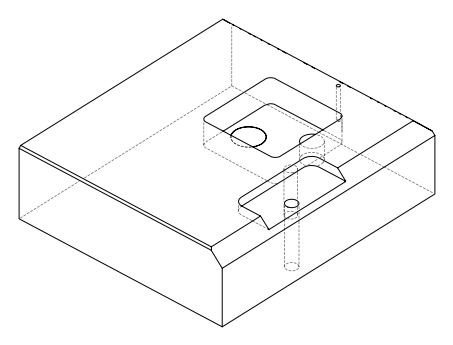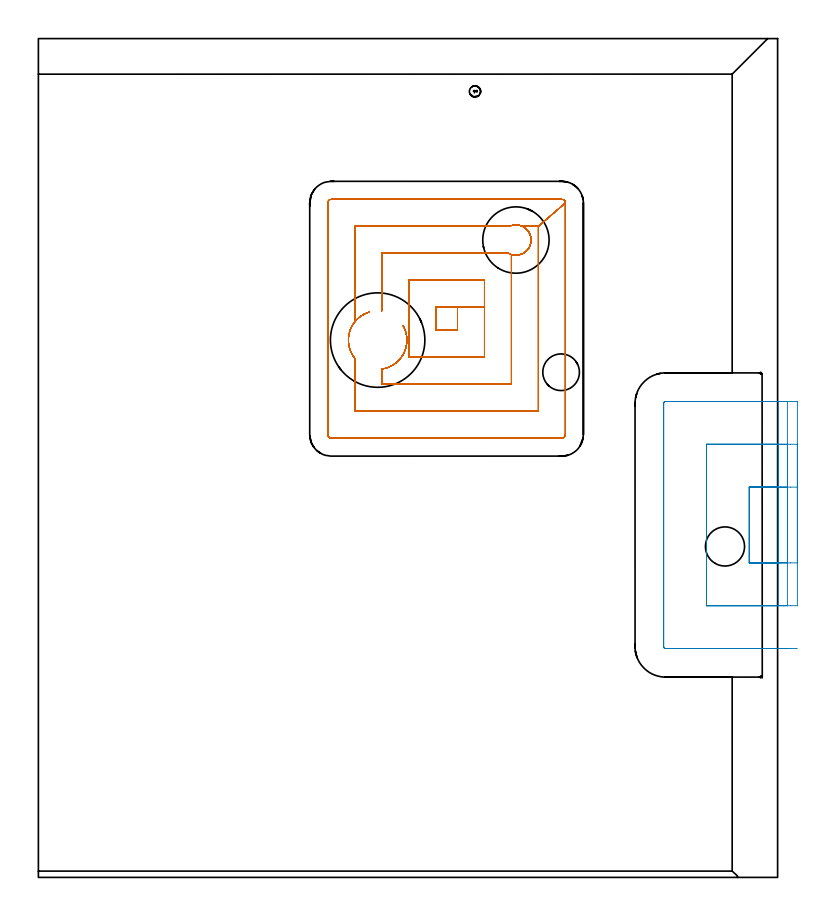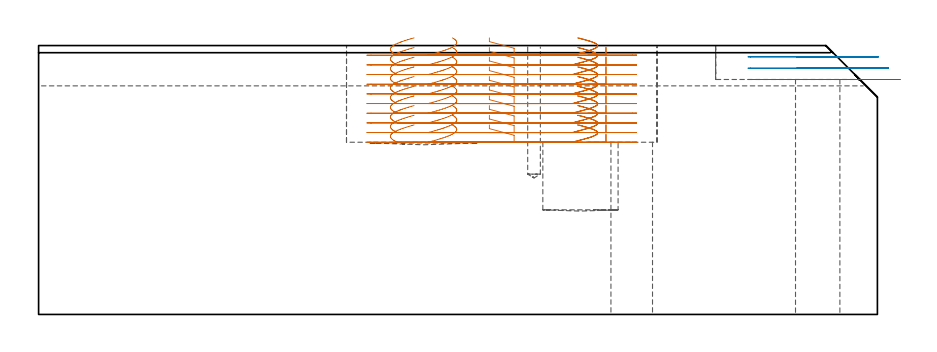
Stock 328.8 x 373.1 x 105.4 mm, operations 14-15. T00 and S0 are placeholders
(PLAN: 15 operations, 10 tool changes, 70.6 min)
(1 SPOT_DRILL | STEP1HOLE | NXT0321_9005460120000 | 0.03 min | 1429 mm3)
(2 SPOT_DRILL_1 | STEP1HOLE_1 | NXT0321_9005460120000 | 0.04 min | 4197 mm3)
(3 SPOT_DRILL_2 | STEP1POCKET | NXT0321_9005460120000 | 0.03 min | 0 mm3)
(4 DRILL_THROUGH_HOLE_INTO_CENTER | STEP1HOLE | NXT0301_065 | 0.39 min | 6385 mm3)
(5 DRILL_TO_ENLARGE_THROUGH_HOLE | STEP1HOLE | UGT0301_245 | 0.41 min | 17212 mm3)
(6 DRILL_THROUGH_HOLE_INTO_CENTER_1 | STEP1HOLE_1 | NXT0301_065 | 0.3 min | 4689 mm3)
(7 DRILL_TO_ENLARGE_THROUGH_HOLE_1 | STEP1HOLE_1 | UGT0301_287 | 0.31 min | 13071 mm3)
(8 DRILL_BLIND_HOLE_INTO_CENTER | STEP1POCKET | UGT0301_445 | 0.22 min | 985 mm3)
(9 INDEXABLE_INSERT_DRILL_BLIND_HOLE_FROM_SOLID | STEP1POCKET_1 | NXT0302_030 | 0.13 min | 44090 mm3)
(10 INDEXABLE_INSERT_DRILL_BLIND_HOLE_FROM_SOLID_1 | STEP1POCKET_2 | NXT0302_036 | 0.02 min | 53187 mm3)
(11 AREA_MILL | FG_CHAMFER_SURFACE | UGT0205_001 | 18.62 min | 74651 mm3)
(12 AREA_MILL_1 | FG_CHAMFER_SURFACE_1 | UGT0205_001 | 15.48 min | 39193 mm3)
(13 AREA_MILL_2 | FG_CHAMFER_SURFACE_2 | UGT0205_001 | 2.64 min | 1209 mm3)
(14 MILL_RECTANGULAR_POCKET | POCKET_RECTANGULAR_STRAIGHT | NXT0201_012 | Follow Part, ap 4, ae 75% | 28.42 min | 474435 mm3)
(15 MILL_SLOT | SLOT_PARTIAL_RECTANGULAR | UGT0201_109 | Follow Part, ap 6.35, ae 75% | 3.58 min | 86946 mm3)
(TOOL NXT0321_9005460120000 | NC Spot Drill, 142deg, 12mm, Carbide, Uncoated | D12 PA142 FL30 Z2)
(TOOL NXT0301_065 | Carbide Drill 9.4mm [860.1-0940-075A1-MM 2214] | D9.4 PA140 FL98 Z2)
(TOOL UGT0301_245 | Twist Drill 17.4 mm | D17.4 PA118 FL130 Z2)
(TOOL UGT0301_287 | Twist Drill 16.3 mm | D16.3 PA118 FL125 Z2)
(TOOL UGT0301_445 | Carbide Drill 5.0 mm | D5 PA118 FL52 Z2)
(TOOL NXT0302_030 | Index. Insert Drill 29.5mm [880-D2950L32-03] | D29.5 PA176 FL89 Z2)
(TOOL NXT0302_036 | Index. Insert Drill 42mm [880-D4200L50-05] | D42 PA176 FL210 Z2)
(TOOL UGT0205_001 | Chamfer Mill 20 x 3 x 45 deg. | D20 FL50 Z2)
(TOOL NXT0201_012 | ENDMILL 16mm [2P460-1600-NA 1630] | D16 FL38 Z6)
(TOOL UGT0201_109 | End Mill 25.4 mm | D25.4 FL25 Z2)
(OP 14 MILL_RECTANGULAR_POCKET)
G17 G21 G94 G90
T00 M6
G54
G17 G0 G90 X211.679 Y290.205 S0 M3
G43 Z115.403 H1
Z108.403
G94 G1 X212.519 Y290.254 Z108.178 F250.
X213.522 Y290.161 Z107.908
X214.5 Y289.921 Z107.638
X215.432 Y289.538 Z107.368
X215.751 Y289.355 Z107.27
X216.07 Y289.172 Z107.171
X216.879 Y288.556 Z106.898
X217.587 Y287.826 Z106.626
X218.177 Y286.998 Z106.354
X218.636 Y286.091 Z106.081
X218.955 Y285.125 Z105.809
X219.125 Y284.122 Z105.536
X219.143 Y283.106 Z105.264
X219.009 Y282.098 Z104.991
X218.725 Y281.121 Z104.719
X218.578 Y280.784 Z104.62
X218.429 Y280.448 Z104.522
X217.917 Y279.602 Z104.257
X217.288 Y278.839 Z103.992
X216.555 Y278.176 Z103.727
X215.733 Y277.627 Z103.462
X214.84 Y277.204 Z103.197
X213.895 Y276.914 Z102.932
X212.918 Y276.766 Z102.668
X211.929 Y276.761 Z102.403
X210.95 Y276.9 Z102.138
X210.596 Y276.998 Z102.039
X210.24 Y277.097 Z101.94
X209.451 Y277.421 Z101.712
X209.128 Y277.6 Z101.613
X152.7 F500.
Y251.873
G0 X211.242 Y276.859 Z108.403
G1 X211.929 Y276.761 Z108.217 F250.
X212.918 Y276.766 Z107.952
X213.895 Y276.914 Z107.687
X214.84 Y277.204 Z107.422
X215.733 Y277.627 Z107.158
X216.555 Y278.176 Z106.893
X217.288 Y278.839 Z106.628
X217.917 Y279.602 Z106.363
X218.429 Y280.448 Z106.098
X218.578 Y280.784 Z106.
X218.725 Y281.121 Z105.901
X219.009 Y282.098 Z105.629
X219.143 Y283.106 Z105.356
X219.125 Y284.122 Z105.084
X218.955 Y285.125 Z104.811
X218.636 Y286.091 Z104.539
X218.177 Y286.998 Z104.266
X217.587 Y287.826 Z103.994
X216.879 Y288.556 Z103.721
X216.07 Y289.172 Z103.449
X215.751 Y289.355 Z103.35
X215.432 Y289.538 Z103.252
X214.547 Y289.905 Z102.995
X213.619 Y290.144 Z102.738
X212.667 Y290.249 Z102.482
X211.709 Y290.219 Z102.225
X210.765 Y290.054 Z101.968
X209.854 Y289.757 Z101.711
X209.522 Y289.6 Z101.613
X140.7 F500.
Y247.055
G0 X162.202 Y245.428 Z108.403
G1 X162.768 Y244.325 Z108.071 F250.
X163.261 Y243.05 Z107.705
X163.618 Y241.731 Z107.338
X163.835 Y240.381 Z106.972
X163.908 Y239.016 Z106.606
X163.838 Y237.65 Z106.24
X163.625 Y236.3 Z105.873
X163.272 Y234.979 Z105.507
X162.781 Y233.703 Z105.141
X162.16 Y232.485 Z104.774
X161.414 Y231.339 Z104.408
X160.552 Y230.278 Z104.042
X159.583 Y229.313 Z103.675
X158.519 Y228.456 Z103.309
X157.37 Y227.714 Z102.943
X156.918 Y227.478 Z102.806
X156.466 Y227.242 Z102.669
X155.411 Y226.799 Z102.363
X154.321 Y226.45 Z102.056
X153.205 Y226.198 Z101.749
X152.7 Y226.128 Z101.613
Y219.4 F500.
X210.4
Y277.055
G0 X147.179 Y251.461 Z108.403
G1 X145.969 Y251.038 Z108.06 F250.
X144.746 Y250.461 Z107.697
X143.59 Y249.76 Z107.335
X142.513 Y248.942 Z106.973
X142.136 Y248.599 Z106.836
X141.759 Y248.255 Z106.699
X140.809 Y247.208 Z106.32
X139.978 Y246.064 Z105.942
X139.276 Y244.837 Z105.563
X138.712 Y243.541 Z105.184
X138.291 Y242.191 Z104.805
X138.019 Y240.804 Z104.427
X137.899 Y239.396 Z104.048
X137.932 Y237.982 Z103.669
X138.119 Y236.581 Z103.29
X138.456 Y235.208 Z102.911
X138.624 Y234.726 Z102.775
X138.792 Y234.245 Z102.638
X139.24 Y233.234 Z102.342
X139.772 Y232.265 Z102.046
X140.384 Y231.345 Z101.749
X140.7 Y230.945 Z101.613
Y207.4 F500.
X222.4
Y289.6
X215.281
G0 X176.7 Y248.842 Z108.403
G1 Y243.4 Z106.945 F250.
X186.4 Z104.346
Y253.6 Z101.613
X176.7 F500.
Y243.4
X186.4
Y253.6
X198.4
Y265.6
X164.7
Y231.4
X198.4
Y253.6
G0 Z115.403
X222.4 Y289.6
Z104.613
G1 Z101.613 F250.
X234.4 Y300. F500.
G3 X232.8 Y301.6 R1.6
G1 X130.3
G3 X128.7 Y300. R1.6
G1 Y197.
G3 X130.3 Y195.4 R1.6
G1 X232.8
G3 X234.4 Y197. R1.6
G1 Y300.
G3 X234.098 Y300.936 R1.6
G0 X211.679 Y290.204 Z104.613
G1 X212.519 Y290.253 Z104.387 F250.
X213.522 Y290.16 Z104.118
X214.5 Y289.92 Z103.848
X215.432 Y289.538 Z103.578
X215.751 Y289.355 Z103.479
X216.07 Y289.172 Z103.381
X216.879 Y288.556 Z103.108
X217.587 Y287.826 Z102.836
X218.177 Y286.998 Z102.563
X218.636 Y286.091 Z102.291
X218.955 Y285.125 Z102.018
X219.125 Y284.122 Z101.746
X219.143 Y283.106 Z101.473
X219.009 Y282.098 Z101.201
X218.725 Y281.121 Z100.929
X218.578 Y280.784 Z100.83
X218.429 Y280.448 Z100.731
X217.917 Y279.602 Z100.466
X217.288 Y278.839 Z100.202
X216.555 Y278.176 Z99.937
X215.733 Y277.627 Z99.672
X214.84 Y277.204 Z99.407
X213.895 Y276.914 Z99.142
X212.918 Y276.766 Z98.877
X211.929 Y276.761 Z98.612
X210.95 Y276.9 Z98.348
X210.596 Y276.998 Z98.249
X210.264 Y277.09 Z98.157
X209.451 Y277.421 Z97.921
X209.128 Y277.6 Z97.823
X152.7 F500.
Y251.872
G0 X211.239 Y276.859 Z104.613
G1 X211.929 Y276.761 Z104.426 F250.
X212.918 Y276.766 Z104.161
X213.895 Y276.914 Z103.896
X214.84 Y277.204 Z103.631
X215.733 Y277.627 Z103.366
X216.555 Y278.176 Z103.102
X217.288 Y278.839 Z102.837
X217.917 Y279.602 Z102.572
X218.429 Y280.448 Z102.307
X218.578 Y280.784 Z102.208
X218.725 Y281.121 Z102.11
X219.009 Y282.098 Z101.837
X219.143 Y283.106 Z101.565
X219.125 Y284.122 Z101.292
X218.955 Y285.125 Z101.02
X218.636 Y286.091 Z100.748
X218.177 Y286.998 Z100.475
X217.587 Y287.826 Z100.203
X216.879 Y288.556 Z99.93
X216.07 Y289.172 Z99.658
X215.751 Y289.355 Z99.559
X215.432 Y289.538 Z99.461
X214.547 Y289.905 Z99.204
X213.62 Y290.143 Z98.947
X212.668 Y290.248 Z98.691
X211.711 Y290.218 Z98.434
X210.768 Y290.053 Z98.178
X209.857 Y289.757 Z97.921
X209.524 Y289.6 Z97.823
X140.7 F500.
Y247.055
G0 X162.206 Y245.43 Z104.613
G1 X162.835 Y244.174 Z104.236 F250.
X163.328 Y242.84 Z103.855
X163.673 Y241.46 Z103.474
X163.866 Y240.051 Z103.093
X163.903 Y238.629 Z102.712
X163.869 Y238.12 Z102.575
X163.834 Y237.611 Z102.439
X163.618 Y236.266 Z102.074
X163.262 Y234.95 Z101.708
X162.771 Y233.679 Z101.343
X162.149 Y232.467 Z100.978
X161.404 Y231.326 Z100.613
X160.543 Y230.269 Z100.248
X159.577 Y229.308 Z99.883
X158.515 Y228.453 Z99.517
X157.37 Y227.714 Z99.152
X156.918 Y227.478 Z99.016
X156.466 Y227.242 Z98.879
X155.411 Y226.799 Z98.572
X154.321 Y226.45 Z98.266
X153.205 Y226.198 Z97.959
X152.7 Y226.128 Z97.823
Y219.4 F500.
X210.4
Y277.055
G0 X147.183 Y251.449 Z104.613
G1 X146.18 Y251.121 Z104.33 F250.
X144.878 Y250.529 Z103.947
X143.648 Y249.799 Z103.563
X142.507 Y248.937 Z103.18
X141.848 Y248.327 Z102.939
X141.482 Y247.971 Z102.803
X140.588 Y246.928 Z102.435
X139.809 Y245.795 Z102.066
X139.154 Y244.587 Z101.698
X138.631 Y243.317 Z101.33
X138.244 Y241.999 Z100.962
X137.998 Y240.647 Z100.594
X137.896 Y239.277 Z100.226
X137.939 Y237.903 Z99.857
X138.126 Y236.542 Z99.489
X138.456 Y235.208 Z99.121
X138.624 Y234.726 Z98.984
X138.792 Y234.245 Z98.848
X139.24 Y233.234 Z98.552
X139.772 Y232.265 Z98.255
X140.384 Y231.345 Z97.959
X140.7 Y230.945 Z97.823
Y207.4 F500.
X222.4
Y289.6
X215.281
G0 X176.7 Y248.842 Z104.613
G1 Y243.4 Z103.155 F250.
X186.4 Z100.556
Y253.6 Z97.823
X176.7 F500.
Y243.4
X186.4
Y253.6
X198.4
Y265.6
X164.7
Y231.4
X198.4
Y253.6
G0 Z115.403
X222.4 Y289.6
Z100.823
G1 Z97.823 F250.
X234.4 Y300. F500.
G3 X232.8 Y301.6 R1.6
G1 X130.3
G3 X128.7 Y300. R1.6
G1 Y197.
G3 X130.3 Y195.4 R1.6
G1 X232.8
G3 X234.4 Y197. R1.6
G1 Y300.
G3 X234.098 Y300.936 R1.6
G0 X211.679 Y290.204 Z100.823
G1 X212.519 Y290.253 Z100.597 F250.
X213.522 Y290.16 Z100.327
X214.5 Y289.92 Z100.057
X215.432 Y289.538 Z99.787
X215.751 Y289.355 Z99.689
X216.07 Y289.172 Z99.59
X216.879 Y288.556 Z99.318
X217.587 Y287.826 Z99.045
X218.177 Y286.998 Z98.773
X218.636 Y286.091 Z98.501
X218.955 Y285.125 Z98.228
X219.125 Y284.122 Z97.956
X219.143 Y283.106 Z97.683
X219.009 Y282.098 Z97.411
X218.725 Y281.121 Z97.138
X218.578 Y280.784 Z97.04
X218.429 Y280.448 Z96.941
X217.917 Y279.602 Z96.676
X217.288 Y278.839 Z96.411
X216.555 Y278.176 Z96.146
X215.733 Y277.627 Z95.882
X214.84 Y277.204 Z95.617
X213.895 Y276.914 Z95.352
X212.918 Y276.766 Z95.087
X211.929 Y276.761 Z94.822
X210.95 Y276.9 Z94.557
X210.596 Y276.998 Z94.459
X210.264 Y277.09 Z94.366
X209.451 Y277.421 Z94.131
X209.128 Y277.6 Z94.032
X152.7 F500.
Y251.871
G0 X211.239 Y276.859 Z100.823
G1 X211.929 Y276.761 Z100.636 F250.
X212.918 Y276.766 Z100.371
X213.895 Y276.914 Z100.106
X214.84 Y277.204 Z99.841
X215.733 Y277.627 Z99.576
X216.555 Y278.176 Z99.311
X217.288 Y278.839 Z99.046
X217.917 Y279.602 Z98.782
X218.429 Y280.448 Z98.517
X218.578 Y280.784 Z98.418
X218.725 Y281.121 Z98.32
X219.009 Y282.098 Z98.047
X219.143 Y283.106 Z97.775
X219.125 Y284.122 Z97.502
X218.955 Y285.125 Z97.23
X218.636 Y286.091 Z96.957
X218.177 Y286.998 Z96.685
X217.587 Y287.826 Z96.412
X216.879 Y288.556 Z96.14
X216.07 Y289.172 Z95.867
X215.751 Y289.355 Z95.769
X215.432 Y289.538 Z95.67
X214.547 Y289.905 Z95.414
X213.62 Y290.143 Z95.157
X212.668 Y290.248 Z94.901
X211.711 Y290.218 Z94.644
X210.768 Y290.053 Z94.387
X209.857 Y289.757 Z94.131
X209.524 Y289.6 Z94.032
X140.7 F500.
Y247.055
G0 X162.192 Y245.427 Z100.823
G1 X162.407 Y245.066 Z100.71 F250.
X162.96 Y243.874 Z100.358
X163.397 Y242.605 Z99.998
X163.701 Y241.299 Z99.639
X163.869 Y239.968 Z99.279
X163.899 Y238.627 Z98.92
X163.792 Y237.29 Z98.56
X163.547 Y235.971 Z98.201
X163.168 Y234.684 Z97.842
X162.658 Y233.443 Z97.482
X162.023 Y232.261 Z97.123
X161.271 Y231.151 Z96.763
X160.408 Y230.124 Z96.404
X159.444 Y229.191 Z96.044
X159.046 Y228.871 Z95.908
X158.649 Y228.551 Z95.771
X158.277 Y228.285 Z95.649
X157.846 Y228.013 Z95.512
X157.415 Y227.741 Z95.375
X156.416 Y227.222 Z95.074
X155.377 Y226.79 Z94.772
X154.304 Y226.45 Z94.471
X153.206 Y226.204 Z94.169
X152.7 Y226.134 Z94.032
Y219.4 F500.
X210.4
Y277.055
G0 X147.183 Y251.453 Z100.823
G1 X146.491 Y251.238 Z100.628 F250.
X145.422 Y250.798 Z100.319
X144.396 Y250.265 Z100.009
X143.422 Y249.643 Z99.699
X142.507 Y248.937 Z99.389
X141.521 Y248.013 Z99.027
X140.619 Y246.968 Z98.658
X139.833 Y245.834 Z98.288
X139.172 Y244.623 Z97.918
X138.642 Y243.349 Z97.549
X138.25 Y242.027 Z97.179
X138.001 Y240.67 Z96.809
X137.896 Y239.294 Z96.439
X137.938 Y237.915 Z96.07
X138.125 Y236.548 Z95.7
X138.456 Y235.208 Z95.33
X138.624 Y234.726 Z95.194
X138.792 Y234.245 Z95.057
X139.37 Y232.979 Z94.684
X140.079 Y231.781 Z94.311
X140.7 Y230.946 Z94.032
Y207.4 F500.
X222.4
Y289.6
X215.281
G0 X176.7 Y248.842 Z100.823
G1 Y243.4 Z99.364 F250.
X186.4 Z96.765
Y253.6 Z94.032
X176.7 F500.
Y243.4
X186.4
Y253.6
X198.4
Y265.6
X164.7
Y231.4
X198.4
Y253.6
G0 Z115.403
X222.4 Y289.6
Z97.032
G1 Z94.032 F250.
X234.4 Y300. F500.
G3 X232.8 Y301.6 R1.6
G1 X130.3
G3 X128.7 Y300. R1.6
G1 Y197.
G3 X130.3 Y195.4 R1.6
G1 X232.8
G3 X234.4 Y197. R1.6
G1 Y300.
G3 X234.098 Y300.936 R1.6
G0 X211.679 Y290.205 Z97.032
G1 X212.519 Y290.254 Z96.807 F250.
X213.522 Y290.161 Z96.537
X214.5 Y289.921 Z96.267
X215.432 Y289.538 Z95.997
X215.751 Y289.355 Z95.899
X216.07 Y289.172 Z95.8
X216.879 Y288.556 Z95.528
X217.587 Y287.826 Z95.255
X218.177 Y286.998 Z94.983
X218.636 Y286.091 Z94.71
X218.955 Y285.125 Z94.438
X219.125 Y284.122 Z94.165
X219.143 Y283.106 Z93.893
X219.009 Y282.098 Z93.62
X218.725 Y281.121 Z93.348
X218.578 Y280.784 Z93.249
X218.429 Y280.448 Z93.151
X217.917 Y279.602 Z92.886
X217.288 Y278.839 Z92.621
X216.555 Y278.176 Z92.356
X215.733 Y277.627 Z92.091
X214.84 Y277.204 Z91.826
X213.895 Y276.914 Z91.562
X212.918 Y276.766 Z91.297
X211.929 Y276.761 Z91.032
X210.95 Y276.9 Z90.767
X210.596 Y276.998 Z90.668
X210.24 Y277.097 Z90.569
X209.451 Y277.421 Z90.341
X209.128 Y277.6 Z90.242
X152.7 F500.
Y251.871
G0 X211.242 Y276.859 Z97.032
G1 X211.929 Y276.761 Z96.846 F250.
X212.918 Y276.766 Z96.581
X213.895 Y276.914 Z96.316
X214.84 Y277.204 Z96.052
X215.733 Y277.627 Z95.787
X216.555 Y278.176 Z95.522
X217.288 Y278.839 Z95.257
X217.917 Y279.602 Z94.992
X218.429 Y280.448 Z94.727
X218.578 Y280.784 Z94.629
X218.725 Y281.121 Z94.53
X219.009 Y282.098 Z94.258
X219.143 Y283.106 Z93.985
X219.125 Y284.122 Z93.713
X218.955 Y285.125 Z93.44
X218.636 Y286.091 Z93.168
X218.177 Y286.998 Z92.895
X217.587 Y287.826 Z92.623
X216.879 Y288.556 Z92.35
X216.07 Y289.172 Z92.078
X215.751 Y289.355 Z91.979
X215.432 Y289.538 Z91.881
X214.547 Y289.905 Z91.624
X213.619 Y290.144 Z91.367
X212.667 Y290.249 Z91.111
X211.709 Y290.219 Z90.854
X210.765 Y290.054 Z90.597
X209.854 Y289.757 Z90.34
X209.522 Y289.6 Z90.242
X140.7 F500.
Y247.055
G0 X162.197 Y245.431 Z97.032
G1 X162.377 Y245.122 Z96.936 F250.
X162.759 Y244.345 Z96.704
X162.95 Y243.872 Z96.568
X163.141 Y243.399 Z96.431
X163.549 Y242.03 Z96.048
X163.804 Y240.624 Z95.665
X163.904 Y239.199 Z95.283
X163.847 Y237.772 Z94.9
X163.634 Y236.359 Z94.517
X163.267 Y234.979 Z94.134
X162.752 Y233.647 Z93.752
X162.094 Y232.379 Z93.369
X161.301 Y231.191 Z92.986
X160.382 Y230.097 Z92.604
X159.35 Y229.11 Z92.221
X158.949 Y228.793 Z92.084
X158.549 Y228.477 Z91.947
X158.302 Y228.302 Z91.866
X157.872 Y228.029 Z91.73
X157.441 Y227.756 Z91.593
X156.437 Y227.231 Z91.289
X155.391 Y226.795 Z90.986
X154.311 Y226.452 Z90.682
X153.206 Y226.204 Z90.379
X152.7 Y226.134 Z90.242
Y219.4 F500.
X210.4
Y277.055
G0 X147.183 Y251.452 Z97.032
G1 X146.898 Y251.377 Z96.953 F250.
X146.419 Y251.201 Z96.816
X145.94 Y251.026 Z96.68
X144.728 Y250.451 Z96.32
X143.581 Y249.754 Z95.961
X142.513 Y248.943 Z95.601
X141.592 Y248.086 Z95.264
X140.676 Y247.04 Z94.892
X139.876 Y245.903 Z94.519
X139.203 Y244.688 Z94.147
X138.663 Y243.407 Z93.774
X138.262 Y242.076 Z93.402
X138.006 Y240.71 Z93.03
X137.897 Y239.324 Z92.657
X137.936 Y237.935 Z92.285
X138.123 Y236.558 Z91.912
X138.456 Y235.208 Z91.54
X138.624 Y234.726 Z91.403
X138.792 Y234.245 Z91.267
X139.37 Y232.979 Z90.894
X140.079 Y231.781 Z90.521
X140.7 Y230.946 Z90.242
Y207.4 F500.
X222.4
Y289.6
X215.281
G0 X176.7 Y248.842 Z97.032
G1 Y243.4 Z95.574 F250.
X186.4 Z92.975
Y253.6 Z90.242
X176.7 F500.
Y243.4
X186.4
Y253.6
X198.4
Y265.6
X164.7
Y231.4
X198.4
Y253.6
G0 Z115.403
X222.4 Y289.6
Z93.242
G1 Z90.242 F250.
X234.4 Y300. F500.
G3 X232.8 Y301.6 R1.6
G1 X130.3
G3 X128.7 Y300. R1.6
G1 Y197.
G3 X130.3 Y195.4 R1.6
G1 X232.8
G3 X234.4 Y197. R1.6
G1 Y300.
G3 X234.098 Y300.936 R1.6
G0 X211.679 Y290.204 Z93.242
G1 X212.519 Y290.253 Z93.017 F250.
X213.522 Y290.16 Z92.747
X214.5 Y289.92 Z92.477
X215.432 Y289.538 Z92.207
X215.751 Y289.355 Z92.108
X216.07 Y289.172 Z92.01
X216.879 Y288.556 Z91.737
X217.587 Y287.826 Z91.465
X218.177 Y286.998 Z91.192
X218.636 Y286.091 Z90.92
X218.955 Y285.125 Z90.647
X219.125 Y284.122 Z90.375
X219.143 Y283.106 Z90.102
X219.009 Y282.098 Z89.83
X218.725 Y281.121 Z89.558
X218.578 Y280.784 Z89.459
X218.429 Y280.448 Z89.36
X217.917 Y279.602 Z89.096
X217.288 Y278.839 Z88.831
X216.555 Y278.176 Z88.566
X215.733 Y277.627 Z88.301
X214.84 Y277.204 Z88.036
X213.895 Y276.914 Z87.771
X212.918 Y276.766 Z87.506
X211.929 Y276.761 Z87.241
X210.95 Y276.9 Z86.977
X210.596 Y276.998 Z86.878
X210.24 Y277.097 Z86.779
X209.451 Y277.421 Z86.55
X209.128 Y277.6 Z86.452
X152.7 F500.
Y251.871
G0 X211.238 Y276.859 Z93.242
G1 X211.929 Y276.761 Z93.055 F250.
X212.918 Y276.766 Z92.79
X213.895 Y276.914 Z92.525
X214.84 Y277.204 Z92.26
X215.733 Y277.627 Z91.996
X216.555 Y278.176 Z91.731
X217.288 Y278.839 Z91.466
X217.917 Y279.602 Z91.201
X218.429 Y280.448 Z90.936
X218.578 Y280.784 Z90.837
X218.725 Y281.121 Z90.739
X219.009 Y282.098 Z90.466
X219.143 Y283.106 Z90.194
X219.125 Y284.122 Z89.921
X218.955 Y285.125 Z89.649
X218.636 Y286.091 Z89.377
X218.177 Y286.998 Z89.104
X217.587 Y287.826 Z88.832
X216.879 Y288.556 Z88.559
X216.07 Y289.172 Z88.287
X215.751 Y289.355 Z88.188
X215.432 Y289.538 Z88.09
X214.547 Y289.905 Z87.833
X213.62 Y290.143 Z87.576
X212.668 Y290.248 Z87.32
X211.711 Y290.218 Z87.063
X210.768 Y290.053 Z86.807
X209.857 Y289.757 Z86.55
X209.525 Y289.6 Z86.452
X140.7 F500.
Y247.055
G0 X162.196 Y245.423 Z93.242
G1 X162.664 Y244.55 Z92.976 F250.
X163.172 Y243.314 Z92.618
X163.55 Y242.032 Z92.26
X163.794 Y240.718 Z91.902
X163.903 Y239.385 Z91.544
X163.874 Y238.049 Z91.186
X163.816 Y237.542 Z91.049
X163.759 Y237.036 Z90.912
X163.499 Y235.763 Z90.564
X163.114 Y234.524 Z90.217
X162.607 Y233.328 Z89.869
X161.983 Y232.19 Z89.521
X161.249 Y231.119 Z89.173
X160.412 Y230.126 Z88.825
X159.48 Y229.222 Z88.477
X158.463 Y228.416 Z88.129
X157.37 Y227.714 Z87.781
X156.918 Y227.478 Z87.645
X156.466 Y227.242 Z87.508
X155.411 Y226.799 Z87.201
X154.321 Y226.45 Z86.895
X153.205 Y226.198 Z86.588
X152.7 Y226.128 Z86.452
Y219.4 F500.
X210.4
Y277.055
G0 X147.184 Y251.448 Z93.242
G1 X146.201 Y251.128 Z92.965 F250.
X144.892 Y250.536 Z92.58
X143.656 Y249.803 Z92.195
X142.508 Y248.939 Z91.81
X141.844 Y248.323 Z91.567
X141.478 Y247.968 Z91.431
X140.585 Y246.924 Z91.063
X139.807 Y245.792 Z90.694
X139.153 Y244.584 Z90.326
X138.63 Y243.315 Z89.958
X138.243 Y241.996 Z89.59
X137.997 Y240.645 Z89.222
X137.896 Y239.275 Z88.854
X137.939 Y237.902 Z88.486
X138.126 Y236.542 Z88.118
X138.456 Y235.208 Z87.75
X138.624 Y234.726 Z87.613
X138.792 Y234.245 Z87.477
X139.24 Y233.234 Z87.181
X139.772 Y232.265 Z86.884
X140.384 Y231.345 Z86.588
X140.7 Y230.945 Z86.452
Y207.4 F500.
X222.4
Y289.6
X215.281
G0 X176.7 Y248.842 Z93.242
G1 Y243.4 Z91.784 F250.
X186.4 Z89.185
Y253.6 Z86.452
X176.7 F500.
Y243.4
X186.4
Y253.6
X198.4
Y265.6
X164.7
Y231.4
X198.4
Y253.6
G0 Z115.403
X222.4 Y289.6
Z89.452
G1 Z86.452 F250.
X234.4 Y300. F500.
G3 X232.8 Y301.6 R1.6
G1 X130.3
G3 X128.7 Y300. R1.6
G1 Y197.
G3 X130.3 Y195.4 R1.6
G1 X232.8
G3 X234.4 Y197. R1.6
G1 Y300.
G3 X234.098 Y300.936 R1.6
G0 X211.68 Y290.204 Z89.452
G1 X212.519 Y290.253 Z89.226 F250.
X213.522 Y290.16 Z88.957
X214.5 Y289.92 Z88.687
X215.432 Y289.538 Z88.417
X215.751 Y289.355 Z88.318
X216.07 Y289.172 Z88.22
X216.844 Y288.587 Z87.96
X217.526 Y287.898 Z87.7
X218.102 Y287.118 Z87.44
X218.562 Y286.263 Z87.18
X218.894 Y285.352 Z86.92
X219.093 Y284.403 Z86.66
X219.154 Y283.435 Z86.4
X219.076 Y282.468 Z86.14
X218.861 Y281.522 Z85.881
X218.58 Y280.789 Z85.67
X218.431 Y280.453 Z85.572
X217.945 Y279.641 Z85.318
X217.35 Y278.904 Z85.064
X216.658 Y278.258 Z84.811
X215.883 Y277.715 Z84.557
X215.04 Y277.285 Z84.303
X214.145 Y276.976 Z84.05
X213.216 Y276.796 Z83.796
X212.271 Y276.746 Z83.543
X211.328 Y276.829 Z83.289
X210.596 Y276.998 Z83.088
X210.24 Y277.097 Z82.989
X209.451 Y277.421 Z82.76
X209.128 Y277.6 Z82.661
X152.7 F500.
Y251.87
G0 X211.238 Y276.848 Z89.452
G1 X211.328 Y276.829 Z89.427 F250.
X212.271 Y276.746 Z89.173
X213.216 Y276.796 Z88.92
X214.145 Y276.976 Z88.666
X215.04 Y277.285 Z88.413
X215.883 Y277.715 Z88.159
X216.658 Y278.258 Z87.905
X217.35 Y278.904 Z87.652
X217.945 Y279.641 Z87.398
X218.431 Y280.453 Z87.144
X218.735 Y281.177 Z86.934
X218.861 Y281.522 Z86.835
X219.076 Y282.468 Z86.576
X219.154 Y283.435 Z86.316
X219.093 Y284.403 Z86.056
X218.894 Y285.352 Z85.796
X218.562 Y286.263 Z85.536
X218.102 Y287.118 Z85.276
X217.526 Y287.898 Z85.016
X216.844 Y288.587 Z84.756
X216.07 Y289.172 Z84.496
X215.751 Y289.355 Z84.398
X215.432 Y289.538 Z84.299
X214.547 Y289.905 Z84.043
X213.62 Y290.143 Z83.786
X212.668 Y290.248 Z83.53
X211.711 Y290.218 Z83.273
X210.768 Y290.053 Z83.016
X209.857 Y289.757 Z82.76
X209.525 Y289.6 Z82.661
X140.7 F500.
Y247.055
G0 X162.185 Y245.428 Z89.452
G1 X162.445 Y244.988 Z89.315 F250.
X163.027 Y243.699 Z88.936
X163.466 Y242.354 Z88.557
X163.757 Y240.969 Z88.178
X163.895 Y239.561 Z87.798
X163.88 Y238.147 Z87.419
X163.827 Y237.639 Z87.283
X163.78 Y237.191 Z87.162
X163.702 Y236.747 Z87.041
X163.613 Y236.245 Z86.904
X163.244 Y234.902 Z86.531
X162.734 Y233.605 Z86.158
X162.088 Y232.371 Z85.785
X161.313 Y231.212 Z85.411
X160.42 Y230.143 Z85.038
X159.417 Y229.176 Z84.665
X158.317 Y228.321 Z84.291
X157.132 Y227.589 Z83.918
X155.875 Y226.987 Z83.545
X154.561 Y226.524 Z83.171
X153.205 Y226.203 Z82.798
X152.7 Y226.132 Z82.661
Y219.4 F500.
X210.4
Y277.056
G0 X147.18 Y251.459 Z89.452
G1 X145.98 Y251.041 Z89.111 F250.
X144.752 Y250.462 Z88.747
X143.59 Y249.759 Z88.383
X142.508 Y248.939 Z88.02
X141.765 Y248.246 Z87.747
X141.402 Y247.887 Z87.611
X140.525 Y246.845 Z87.246
X139.761 Y245.716 Z86.88
X139.12 Y244.514 Z86.515
X138.608 Y243.252 Z86.15
X138.23 Y241.942 Z85.785
X137.992 Y240.601 Z85.42
X137.895 Y239.242 Z85.055
X137.941 Y237.88 Z84.69
X138.129 Y236.531 Z84.325
X138.456 Y235.208 Z83.96
X138.624 Y234.726 Z83.823
X138.792 Y234.245 Z83.686
X139.24 Y233.234 Z83.39
X139.772 Y232.265 Z83.094
X140.384 Y231.345 Z82.798
X140.7 Y230.945 Z82.661
Y207.4 F500.
X222.4
Y289.6
X215.281
G0 X176.7 Y248.842 Z89.452
G1 Y243.4 Z87.993 F250.
X186.4 Z85.394
Y253.6 Z82.661
X176.7 F500.
Y243.4
X186.4
Y253.6
X198.4
Y265.6
X164.7
Y231.4
X198.4
Y253.6
G0 Z115.403
X222.4 Y289.6
Z85.661
G1 Z82.661 F250.
X234.4 Y300. F500.
G3 X232.8 Y301.6 R1.6
G1 X130.3
G3 X128.7 Y300. R1.6
G1 Y197.
G3 X130.3 Y195.4 R1.6
G1 X232.8
G3 X234.4 Y197. R1.6
G1 Y300.
G3 X234.098 Y300.936 R1.6
G0 X211.68 Y290.206 Z85.661
G1 X212.519 Y290.254 Z85.436 F250.
X213.522 Y290.161 Z85.166
X214.5 Y289.921 Z84.896
X215.432 Y289.538 Z84.626
X215.751 Y289.355 Z84.528
X216.07 Y289.172 Z84.429
X216.844 Y288.587 Z84.169
X217.526 Y287.898 Z83.91
X218.102 Y287.118 Z83.65
X218.562 Y286.263 Z83.39
X218.894 Y285.352 Z83.13
X219.093 Y284.403 Z82.87
X219.154 Y283.435 Z82.61
X219.076 Y282.468 Z82.35
X218.861 Y281.522 Z82.09
X218.58 Y280.789 Z81.88
X218.431 Y280.453 Z81.781
X217.945 Y279.641 Z81.528
X217.35 Y278.904 Z81.274
X216.658 Y278.258 Z81.02
X215.883 Y277.715 Z80.767
X215.04 Y277.285 Z80.513
X214.145 Y276.976 Z80.26
X213.216 Y276.796 Z80.006
X212.271 Y276.746 Z79.752
X211.328 Y276.829 Z79.499
X210.596 Y276.998 Z79.297
X210.24 Y277.097 Z79.198
X209.451 Y277.421 Z78.97
X209.128 Y277.6 Z78.871
X152.7 F500.
Y251.87
G0 X211.241 Y276.848 Z85.661
G1 X211.328 Y276.829 Z85.638 F250.
X212.271 Y276.746 Z85.384
X213.216 Y276.796 Z85.13
X214.145 Y276.976 Z84.877
X215.04 Y277.285 Z84.623
X215.883 Y277.715 Z84.369
X216.658 Y278.258 Z84.116
X217.35 Y278.904 Z83.862
X217.945 Y279.641 Z83.609
X218.431 Y280.453 Z83.355
X218.735 Y281.177 Z83.145
X218.861 Y281.522 Z83.046
X219.076 Y282.468 Z82.786
X219.154 Y283.435 Z82.526
X219.093 Y284.403 Z82.266
X218.894 Y285.352 Z82.006
X218.562 Y286.263 Z81.746
X218.102 Y287.118 Z81.487
X217.526 Y287.898 Z81.227
X216.844 Y288.587 Z80.967
X216.07 Y289.172 Z80.707
X215.751 Y289.355 Z80.608
X215.432 Y289.538 Z80.51
X214.547 Y289.905 Z80.253
X213.619 Y290.144 Z79.996
X212.667 Y290.249 Z79.74
X211.709 Y290.219 Z79.483
X210.765 Y290.054 Z79.226
X209.854 Y289.757 Z78.969
X209.522 Y289.6 Z78.871
X140.7 F500.
Y247.055
G0 X162.185 Y245.428 Z85.661
G1 X162.464 Y244.951 Z85.513 F250.
X163.039 Y243.669 Z85.137
X163.472 Y242.333 Z84.76
X163.759 Y240.958 Z84.384
X163.895 Y239.56 Z84.008
X163.881 Y238.155 Z83.631
X163.828 Y237.648 Z83.495
X163.783 Y237.215 Z83.378
X163.709 Y236.786 Z83.261
X163.621 Y236.284 Z83.125
X163.255 Y234.936 Z82.75
X162.747 Y233.635 Z82.376
X162.102 Y232.395 Z82.002
X161.328 Y231.232 Z81.628
X160.435 Y230.159 Z81.253
X159.431 Y229.188 Z80.879
X158.329 Y228.329 Z80.505
X157.141 Y227.594 Z80.13
X155.882 Y226.99 Z79.756
X154.565 Y226.525 Z79.382
X153.205 Y226.203 Z79.008
X152.7 Y226.132 Z78.871
Y219.4 F500.
X210.4
Y277.056
G0 X147.18 Y251.453 Z85.661
G1 X146.943 Y251.392 Z85.595 F250.
X146.463 Y251.218 Z85.459
X145.984 Y251.044 Z85.322
X144.756 Y250.466 Z84.958
X143.594 Y249.763 Z84.595
X142.513 Y248.943 Z84.231
X142.136 Y248.599 Z84.094
X141.76 Y248.255 Z83.958
X141.173 Y247.636 Z83.729
X140.85 Y247.241 Z83.593
X140.526 Y246.847 Z83.456
X139.763 Y245.718 Z83.091
X139.121 Y244.516 Z82.726
X138.608 Y243.253 Z82.36
X138.231 Y241.944 Z81.995
X137.992 Y240.602 Z81.63
X137.895 Y239.243 Z81.265
X137.941 Y237.881 Z80.9
X138.129 Y236.531 Z80.535
X138.456 Y235.208 Z80.169
X138.624 Y234.726 Z80.033
X138.792 Y234.245 Z79.896
X139.24 Y233.234 Z79.6
X139.772 Y232.265 Z79.304
X140.384 Y231.345 Z79.008
X140.7 Y230.945 Z78.871
Y207.4 F500.
X222.4
Y289.6
X215.281
G0 X176.7 Y248.842 Z85.661
G1 Y243.4 Z84.203 F250.
X186.4 Z81.604
Y253.6 Z78.871
X176.7 F500.
Y243.4
X186.4
Y253.6
X198.4
Y265.6
X164.7
Y231.4
X198.4
Y253.6
G0 Z115.403
X222.4 Y289.6
Z81.871
G1 Z78.871 F250.
X234.4 Y300. F500.
G3 X232.8 Y301.6 R1.6
G1 X130.3
G3 X128.7 Y300. R1.6
G1 Y197.
G3 X130.3 Y195.4 R1.6
G1 X232.8
G3 X234.4 Y197. R1.6
G1 Y300.
G3 X234.098 Y300.936 R1.6
G0 X211.679 Y290.205 Z81.871
G1 X212.519 Y290.254 Z81.646 F250.
X213.522 Y290.161 Z81.376
X214.5 Y289.921 Z81.106
X215.432 Y289.538 Z80.836
X215.751 Y289.355 Z80.737
X216.07 Y289.172 Z80.639
X216.879 Y288.556 Z80.366
X217.587 Y287.826 Z80.094
X218.177 Y286.998 Z79.821
X218.636 Y286.091 Z79.549
X218.955 Y285.125 Z79.276
X219.125 Y284.122 Z79.004
X219.143 Y283.106 Z78.732
X219.009 Y282.098 Z78.459
X218.725 Y281.121 Z78.187
X218.578 Y280.784 Z78.088
X218.429 Y280.448 Z77.989
X217.917 Y279.602 Z77.725
X217.288 Y278.839 Z77.46
X216.555 Y278.176 Z77.195
X215.733 Y277.627 Z76.93
X214.84 Y277.204 Z76.665
X213.895 Y276.914 Z76.4
X212.918 Y276.766 Z76.135
X211.929 Y276.761 Z75.871
X210.95 Y276.9 Z75.606
X210.596 Y276.998 Z75.507
X210.24 Y277.097 Z75.408
X209.451 Y277.421 Z75.18
X209.128 Y277.6 Z75.081
X152.7 F500.
Y251.871
G0 X211.242 Y276.859 Z81.871
G1 X211.929 Y276.761 Z81.685 F250.
X212.918 Y276.766 Z81.42
X213.895 Y276.914 Z81.155
X214.84 Y277.204 Z80.89
X215.733 Y277.627 Z80.625
X216.555 Y278.176 Z80.361
X217.288 Y278.839 Z80.096
X217.917 Y279.602 Z79.831
X218.429 Y280.448 Z79.566
X218.578 Y280.784 Z79.467
X218.725 Y281.121 Z79.369
X219.009 Y282.098 Z79.096
X219.143 Y283.106 Z78.824
X219.125 Y284.122 Z78.551
X218.955 Y285.125 Z78.279
X218.636 Y286.091 Z78.006
X218.177 Y286.998 Z77.734
X217.587 Y287.826 Z77.462
X216.879 Y288.556 Z77.189
X216.07 Y289.172 Z76.917
X215.751 Y289.355 Z76.818
X215.432 Y289.538 Z76.72
X214.547 Y289.905 Z76.463
X213.619 Y290.144 Z76.206
X212.667 Y290.249 Z75.949
X211.709 Y290.219 Z75.693
X210.765 Y290.054 Z75.436
X209.854 Y289.757 Z75.179
X209.522 Y289.6 Z75.081
X140.7 F500.
Y247.055
G0 X162.197 Y245.426 Z81.871
G1 X162.736 Y244.396 Z81.56 F250.
X163.25 Y243.086 Z81.183
X163.619 Y241.729 Z80.806
X163.839 Y240.339 Z80.429
X163.908 Y238.934 Z80.052
X163.886 Y238.424 Z79.915
X163.863 Y237.915 Z79.778
X163.672 Y236.531 Z79.404
X163.334 Y235.176 Z79.03
X162.852 Y233.865 Z78.656
X162.233 Y232.614 Z78.282
X161.483 Y231.435 Z77.907
X160.611 Y230.344 Z77.533
X159.627 Y229.353 Z77.159
X158.543 Y228.473 Z76.785
X157.37 Y227.714 Z76.41
X156.918 Y227.478 Z76.274
X156.466 Y227.242 Z76.137
X155.411 Y226.799 Z75.83
X154.321 Y226.45 Z75.524
X153.205 Y226.198 Z75.217
X152.7 Y226.128 Z75.081
Y219.4 F500.
X210.4
Y277.055
G0 X147.184 Y251.448 Z81.871
G1 X146.212 Y251.133 Z81.597 F250.
X144.901 Y250.541 Z81.212
X143.663 Y249.808 Z80.826
X142.514 Y248.943 Z80.441
X142.137 Y248.6 Z80.304
X141.905 Y248.388 Z80.22
X141.684 Y248.165 Z80.136
X141.324 Y247.803 Z79.999
X140.463 Y246.763 Z79.637
X139.714 Y245.638 Z79.275
X139.086 Y244.442 Z78.913
X138.585 Y243.187 Z78.551
X138.218 Y241.887 Z78.189
X137.986 Y240.556 Z77.827
X137.894 Y239.208 Z77.465
X137.943 Y237.857 Z77.103
X138.131 Y236.519 Z76.741
X138.456 Y235.208 Z76.379
X138.624 Y234.726 Z76.242
X138.792 Y234.245 Z76.106
X139.24 Y233.234 Z75.81
X139.772 Y232.265 Z75.513
X140.384 Y231.345 Z75.217
X140.7 Y230.945 Z75.081
Y207.4 F500.
X222.4
Y289.6
X215.281
G0 X176.7 Y248.842 Z81.871
G1 Y243.4 Z80.413 F250.
X186.4 Z77.814
Y253.6 Z75.081
X176.7 F500.
Y243.4
X186.4
Y253.6
X198.4
Y265.6
X164.7
Y231.4
X198.4
Y253.6
G0 Z115.403
X222.4 Y289.6
Z78.081
G1 Z75.081 F250.
X234.4 Y300. F500.
G3 X232.8 Y301.6 R1.6
G1 X130.3
G3 X128.7 Y300. R1.6
G1 Y197.
G3 X130.3 Y195.4 R1.6
G1 X232.8
G3 X234.4 Y197. R1.6
G1 Y300.
G3 X234.098 Y300.936 R1.6
G0 X211.681 Y290.2 Z78.081
G1 X212.027 Y290.244 Z77.987 F250.
X212.988 Y290.229 Z77.73
X213.937 Y290.078 Z77.472
X214.855 Y289.794 Z77.215
X215.19 Y289.642 Z77.116
X215.475 Y289.513 Z77.032
X215.747 Y289.357 Z76.948
X216.028 Y289.196 Z76.862
X216.292 Y289.009 Z76.775
X216.593 Y288.797 Z76.676
X217.336 Y288.11 Z76.405
X217.969 Y287.32 Z76.134
X218.477 Y286.445 Z75.863
X218.849 Y285.504 Z75.592
X219.076 Y284.518 Z75.32
X219.154 Y283.509 Z75.049
X219.081 Y282.499 Z74.778
X218.858 Y281.512 Z74.507
X218.579 Y280.787 Z74.299
X218.43 Y280.45 Z74.2
X217.943 Y279.638 Z73.946
X217.347 Y278.902 Z73.692
X216.655 Y278.256 Z73.439
X215.879 Y277.712 Z73.185
X215.035 Y277.283 Z72.931
X214.139 Y276.975 Z72.677
X213.209 Y276.795 Z72.424
X212.264 Y276.746 Z72.17
X211.32 Y276.83 Z71.916
X210.596 Y276.998 Z71.717
X210.24 Y277.097 Z71.618
X209.451 Y277.421 Z71.389
X209.128 Y277.6 Z71.29
X152.7 F500.
Y251.871
G0 X211.24 Y276.848 Z78.081
G1 X211.32 Y276.83 Z78.059 F250.
X212.264 Y276.746 Z77.805
X213.209 Y276.795 Z77.551
X214.139 Y276.975 Z77.297
X215.035 Y277.283 Z77.044
X215.879 Y277.712 Z76.79
X216.655 Y278.256 Z76.536
X217.347 Y278.902 Z76.282
X217.943 Y279.638 Z76.029
X218.43 Y280.45 Z75.775
X218.731 Y281.167 Z75.566
X218.858 Y281.512 Z75.468
X219.081 Y282.499 Z75.197
X219.154 Y283.509 Z74.925
X219.076 Y284.518 Z74.654
X218.849 Y285.504 Z74.383
X218.477 Y286.445 Z74.112
X217.969 Y287.32 Z73.841
X217.336 Y288.11 Z73.57
X216.593 Y288.797 Z73.298
X216.292 Y289.009 Z73.2
X216.028 Y289.196 Z73.113
X215.747 Y289.357 Z73.026
X215.475 Y289.513 Z72.942
X215.19 Y289.642 Z72.859
X214.855 Y289.794 Z72.76
X213.876 Y290.092 Z72.486
X212.863 Y290.239 Z72.212
X211.84 Y290.231 Z71.937
X210.829 Y290.069 Z71.663
X209.854 Y289.757 Z71.389
X209.522 Y289.6 Z71.29
X140.7 F500.
Y247.043
G0 X162.191 Y245.421 Z78.081
G1 X162.494 Y244.898 Z77.919 F250.
X162.97 Y243.852 Z77.611
X163.141 Y243.372 Z77.474
X163.313 Y242.891 Z77.337
X163.664 Y241.512 Z76.956
X163.862 Y240.102 Z76.574
X163.904 Y238.679 Z76.193
X163.791 Y237.26 Z75.812
X163.524 Y235.862 Z75.43
X163.106 Y234.501 Z75.049
X162.541 Y233.195 Z74.667
X161.837 Y231.957 Z74.286
X161.002 Y230.804 Z73.904
X160.046 Y229.75 Z73.523
X158.981 Y228.805 Z73.142
X158.569 Y228.505 Z73.005
X158.157 Y228.204 Z72.868
X157.374 Y227.716 Z72.621
X156.922 Y227.48 Z72.484
X156.469 Y227.244 Z72.348
X155.413 Y226.801 Z72.041
X154.323 Y226.452 Z71.734
X153.205 Y226.2 Z71.427
X152.7 Y226.129 Z71.29
Y219.4 F500.
X210.4
Y277.055
G0 X147.19 Y251.457 Z78.081
G1 X146.88 Y251.369 Z77.994 F250.
X145.602 Y250.876 Z77.627
X144.383 Y250.252 Z77.26
X143.237 Y249.503 Z76.894
X142.176 Y248.639 Z76.527
X141.211 Y247.667 Z76.16
X140.353 Y246.599 Z75.793
X139.612 Y245.448 Z75.426
X138.997 Y244.225 Z75.059
X138.513 Y242.944 Z74.692
X138.166 Y241.619 Z74.325
X137.96 Y240.266 Z73.958
X137.898 Y238.898 Z73.592
X137.979 Y237.531 Z73.225
X138.204 Y236.18 Z72.858
X138.569 Y234.86 Z72.491
X138.749 Y234.383 Z72.354
X138.864 Y234.082 Z72.268
X139.41 Y232.902 Z71.919
X139.869 Y232.107 Z71.673
X140.384 Y231.345 Z71.427
X140.7 Y230.945 Z71.29
Y207.4 F500.
X222.4
Y289.6
X215.281
G0 X176.7 Y248.842 Z78.081
G1 Y243.4 Z76.623 F250.
X186.4 Z74.023
Y253.6 Z71.29
X176.7 F500.
Y243.4
X186.4
Y253.6
X198.4
Y265.6
X164.7
Y231.4
X198.4
Y253.6
G0 Z115.403
X222.4 Y289.6
Z74.29
G1 Z71.29 F250.
X234.4 Y300. F500.
G3 X232.8 Y301.6 R1.6
G1 X130.3
G3 X128.7 Y300. R1.6
G1 Y197.
G3 X130.3 Y195.4 R1.6
G1 X232.8
G3 X234.4 Y197. R1.6
G1 Y300.
G3 X234.098 Y300.936 R1.6
G0 X211.681 Y290.2 Z74.29
G1 X212.027 Y290.244 Z74.197 F250.
X212.988 Y290.229 Z73.939
X213.937 Y290.078 Z73.682
X214.855 Y289.794 Z73.424
X215.19 Y289.642 Z73.326
X215.475 Y289.513 Z73.242
X215.747 Y289.357 Z73.158
X216.028 Y289.196 Z73.071
X216.292 Y289.009 Z72.985
X216.593 Y288.797 Z72.886
X217.336 Y288.11 Z72.615
X217.969 Y287.32 Z72.344
X218.477 Y286.445 Z72.072
X218.849 Y285.504 Z71.801
X219.076 Y284.518 Z71.53
X219.154 Y283.509 Z71.259
X219.081 Y282.499 Z70.988
X218.858 Y281.512 Z70.717
X218.579 Y280.787 Z70.508
X218.43 Y280.45 Z70.41
X217.943 Y279.638 Z70.156
X217.347 Y278.902 Z69.902
X216.655 Y278.256 Z69.648
X215.879 Y277.712 Z69.395
X215.035 Y277.283 Z69.141
X214.139 Y276.975 Z68.887
X213.209 Y276.795 Z68.633
X212.264 Y276.746 Z68.379
X211.32 Y276.83 Z68.126
X210.596 Y276.998 Z67.926
X210.24 Y277.097 Z67.827
X209.451 Y277.421 Z67.599
X209.128 Y277.6 Z67.5
X152.7 F500.
Y251.871
G0 X211.24 Y276.848 Z74.29
G1 X211.32 Y276.83 Z74.268 F250.
X212.264 Y276.746 Z74.015
X213.209 Y276.795 Z73.761
X214.139 Y276.975 Z73.507
X215.035 Y277.283 Z73.253
X215.879 Y277.712 Z73.
X216.655 Y278.256 Z72.746
X217.347 Y278.902 Z72.492
X217.943 Y279.638 Z72.238
X218.43 Y280.45 Z71.984
X218.731 Y281.167 Z71.776
X218.858 Y281.512 Z71.677
X219.081 Y282.499 Z71.406
X219.154 Y283.509 Z71.135
X219.076 Y284.518 Z70.864
X218.849 Y285.504 Z70.593
X218.477 Y286.445 Z70.322
X217.969 Y287.32 Z70.05
X217.336 Y288.11 Z69.779
X216.593 Y288.797 Z69.508
X216.292 Y289.009 Z69.41
X216.028 Y289.196 Z69.323
X215.747 Y289.357 Z69.236
X215.475 Y289.513 Z69.152
X215.19 Y289.642 Z69.068
X214.855 Y289.794 Z68.97
X213.876 Y290.092 Z68.695
X212.863 Y290.239 Z68.421
X211.84 Y290.231 Z68.147
X210.829 Y290.069 Z67.873
X209.854 Y289.757 Z67.599
X209.522 Y289.6 Z67.5
X140.7 F500.
Y247.043
G0 X162.191 Y245.422 Z74.29
G1 X162.494 Y244.898 Z74.128 F250.
X162.708 Y244.435 Z73.992
X162.921 Y243.972 Z73.855
X163.368 Y242.709 Z73.496
X163.684 Y241.407 Z73.137
X163.864 Y240.08 Z72.778
X163.906 Y238.742 Z72.419
X163.81 Y237.406 Z72.06
X163.578 Y236.086 Z71.702
X163.211 Y234.798 Z71.343
X162.714 Y233.555 Z70.984
X162.092 Y232.369 Z70.625
X161.35 Y231.253 Z70.266
X160.498 Y230.22 Z69.907
X159.545 Y229.279 Z69.548
X158.499 Y228.442 Z69.189
X157.374 Y227.716 Z68.831
X156.329 Y227.179 Z68.516
X155.317 Y226.766 Z68.223
X154.273 Y226.44 Z67.93
X153.205 Y226.202 Z67.637
X152.7 Y226.132 Z67.5
Y219.4 F500.
X210.4
Y277.055
G0 X147.195 Y251.45 Z74.29
G1 X146.358 Y251.186 Z74.055 F250.
X145.101 Y250.639 Z73.688
X143.908 Y249.962 Z73.32
X142.792 Y249.164 Z72.953
X141.767 Y248.252 Z72.585
X140.844 Y247.238 Z72.218
X140.032 Y246.132 Z71.85
X139.341 Y244.948 Z71.482
X138.778 Y243.697 Z71.115
X138.351 Y242.393 Z70.747
X138.062 Y241.052 Z70.38
X137.916 Y239.689 Z70.012
X137.915 Y238.317 Z69.645
X138.057 Y236.953 Z69.277
X138.343 Y235.611 Z68.91
X138.767 Y234.307 Z68.542
X139.296 Y233.143 Z68.2
X139.526 Y232.688 Z68.063
X139.934 Y232.005 Z67.85
X140.383 Y231.349 Z67.637
X140.7 Y230.948 Z67.5
Y207.4 F500.
X222.4
Y289.6
X215.281
G0 X176.7 Y248.842 Z74.29
G1 Y243.4 Z72.832 F250.
X186.4 Z70.233
Y253.6 Z67.5
X176.7 F500.
Y243.4
X186.4
Y253.6
X198.4
Y265.6
X164.7
Y231.4
X198.4
Y253.6
G0 Z115.403
X222.4 Y289.6
Z70.5
G1 Z67.5 F250.
X234.4 Y300. F500.
G3 X232.8 Y301.6 R1.6
G1 X130.3
G3 X128.7 Y300. R1.6
G1 Y197.
G3 X130.3 Y195.4 R1.6
G1 X232.8
G3 X234.4 Y197. R1.6
G1 Y300.
G3 X234.098 Y300.936 R1.6
G0 Z115.403
M5
M2
(OP 15 MILL_SLOT)
G17 G21 G94 G90
T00 M6
G54
G17 G0 G90 X329.1 Y173.6 S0 M3
G43 Z115.403 H0
Z100.969
G94 G1 X326.1 F250.
X316.2 F500.
Y139.9
X326.1
X329.1 F250.
Y192.65 F500.
X326.1 F250.
X297.15 F500.
Y120.85
X326.1
X329.1 F250.
Y211.7 F500.
X326.1 F250.
X279. F500.
G3 X278.1 Y210.8 R0.9
G1 Y102.7
G3 X279. Y101.8 R0.9
G1 X326.1
X329.1 F250.
G0 Z115.403
X333.166 Y173.6
Z96.534
G1 X330.166
X316.2 F500.
Y139.9
X330.166
X333.166 F250.
Y192.65 F500.
X330.166 F250.
X297.15 F500.
Y120.85
X330.166
X333.166 F250.
Y211.7 F500.
X330.166 F250.
X279. F500.
G3 X278.1 Y210.8 R0.9
G1 Y102.7
G3 X279. Y101.8 R0.9
G1 X330.166
X333.166 F250.
G0 Z115.403
X337.599 Y173.6
Z92.1
G1 X334.599
X316.2 F500.
Y139.9
X334.599
X337.599 F250.
Y192.65 F500.
X334.599 F250.
X297.15 F500.
Y120.85
X334.599
X337.599 F250.
Y211.7 F500.
X334.599 F250.
X279. F500.
G3 X278.1 Y210.8 R0.9
G1 Y102.7
G3 X279. Y101.8 R0.9
G1 X334.599
X337.599 F250.
G0 Z115.403
M5
M2
